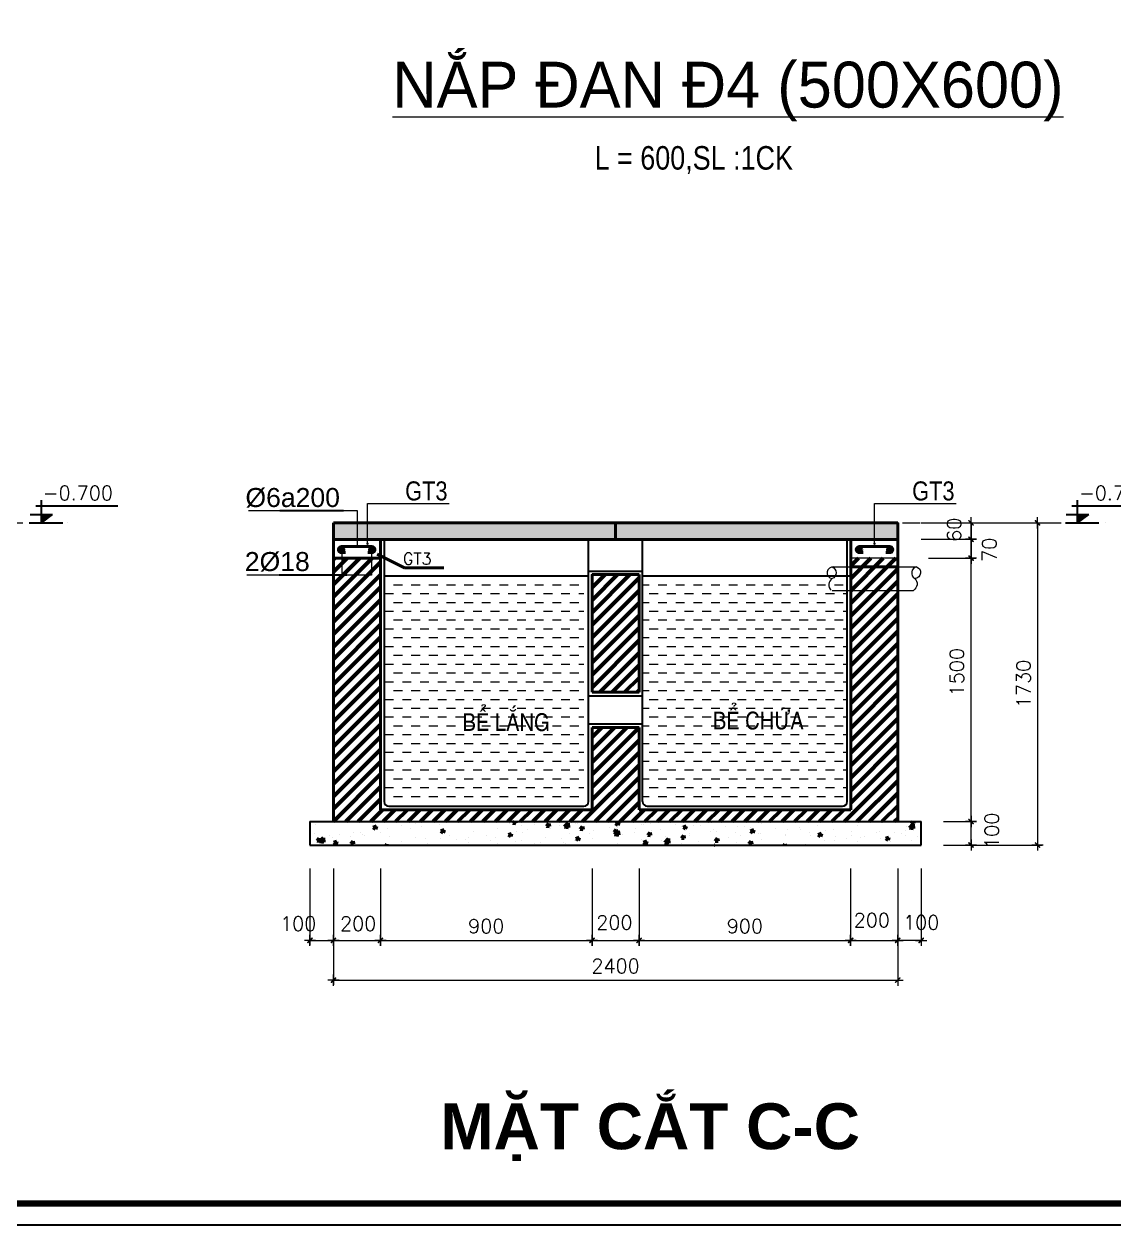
# Model space of a CAD drawing. Header units: millimetres. Extents: x 615730 to 2792744, y 139412 to 597571.
# Drawn here: x 760604 to 769877, y 261087 to 271300 of the extents above; entities that cross this region are included whole.
import ezdxf

# ---------------------------------------------------------------- set-up
doc = ezdxf.new("R2010")
doc.units = ezdxf.units.MM
doc.header["$MEASUREMENT"] = 0
doc.header["$PDMODE"] = 34
doc.linetypes.add('CENTER', pattern=[2, 1.25, -0.25, 0.25, -0.25])
doc.linetypes.add('DASHDOT', pattern=[1, 0.5, -0.25, 0, -0.25])
doc.layers.get('0').update_dxf_attribs({"lineweight": 5})
for name, color, linetype, lineweight in [('B', 4, 'Continuous', 18), ('DIM', 7, 'Continuous', 50), ('HATCH', 42, 'Continuous', 5), ('KT', 148, 'Continuous', 18), ('net dut', 6, 'DASHDOT', 40), ('NETNGOAITUONG', 1, 'Continuous', 40), ('thay', 7, 'Continuous', 15), ('TIM TRUC', 149, 'DASHDOT', 9)]:
    doc.layers.add(name, color=color, linetype=linetype, lineweight=lineweight)
for name, color, linetype in [('GHICHU', 40, 'Continuous'), ('M1', 7, 'Continuous'), ('MB', 7, 'Continuous'), ('NET2', 5, 'Continuous')]:
    doc.layers.add(name, color=color, linetype=linetype)
doc.styles.add('AVO', font='', dxfattribs={"height": 200})
doc.styles.add('DIM', font='txt.shx', dxfattribs={"height": 120})
doc.styles.get("Standard").update_dxf_attribs({"font": ''})
doc.styles.add('trung', font='', dxfattribs={"height": 250})
doc.styles.add('VSIMPLEX', font='romans.shx')
doc.styles.get('AVO').set_extended_font_data('VNI-Helve-Condense')
doc.styles.get('Standard').set_extended_font_data('VNI-Avo')
doc.styles.get('trung').set_extended_font_data('VNI-Helve-Condense')
doc.dimstyles.new('Copy of vu linh50', dxfattribs={"dimscale": 0, "dimtxt": 180, "dimasz": 0.3, "dimexe": 40, "dimexo": 40, "dimgap": 60, "dimtad": 1, "dimdec": 0, "dimlfac": 0.5, "dimtxsty": 'DIM', "dimblk": 'TICK', "dimcen": 250, "dimdle": 40, "dimclrd": 250, "dimclre": 250, "dimclrt": 2, "dimadec": 0, "dimazin": 0, "dimtfac": 1, "dimtdec": 0, "dimtix": 1, "dimtmove": 2, "dimatfit": 3, "dimldrblk": 'DOT', "dimfxl": 1, "dimlwd": -1, "dimlwe": -1, "dimarcsym": 0})
doc.dimstyles.new('vu linh', dxfattribs={"dimscale": 0, "dimtxt": 140, "dimasz": 30, "dimexe": 40, "dimexo": 40, "dimgap": 60, "dimtad": 1, "dimdec": 0, "dimtxsty": 'DIM', "dimblk": 'TICK', "dimcen": 250, "dimdle": 40, "dimclrd": 250, "dimclre": 250, "dimclrt": 2, "dimadec": 0, "dimazin": 0, "dimtfac": 1, "dimtdec": 0, "dimtix": 1, "dimtmove": 2, "dimatfit": 3, "dimldrblk": 'DOT', "dimfxl": 1, "dimlwd": -1, "dimlwe": -1, "dimarcsym": 0})

# ---------------------------------------------------------------- blocks, each defined once
blk = doc.blocks.new('COS-VR')
at = {"color": 2}
for p, q in [((-1, 3), (13.57, 3)), ((0, 0), (0, 4)), ((-2, 1.5), (2, 1.5)), ((0, 0), (2, 1.5))]:
    blk.add_line(p, q, dxfattribs=at)
at = {"color": 1}
blk.add_line((-2.15, 0), (3.8, 0), dxfattribs=at)
at = {"color": 2}
blk.add_solid([(0, 1.5), (0, 0), (2, 1.5)], dxfattribs=at)
at = {"color": 3, "style": 'VSIMPLEX'}
blk.add_attdef('COS-VER', (0.27, 4.05), '', height=2.5, dxfattribs=at)
blk = doc.blocks.new('*X629')
at = {"color": 0}
for p, q in [((53293.2, -70963.1), (53457.8, -70798.5)), ((53293.2, -70910.1), (53404.8, -70798.5)), ((53293.2, -70857), (53351.7, -70798.5)), ((53293.2, -70804), (53298.7, -70798.5)), ((53293.2, -71016.1), (53493.2, -70816.1)), ((55493.2, -70831.4), (55526.1, -70798.5)), ((55493.2, -70884.4), (55579.1, -70798.5)), ((55493.2, -70937.4), (55632.1, -70798.5)), ((55493.2, -70990.5), (55685.2, -70798.5)), ((53293.2, -71069.2), (53493.2, -70869.2)), ((54393.2, -71029.8), (54554.5, -70868.5)), ((54393.2, -70976.8), (54501.5, -70868.5)), ((54393.2, -70923.8), (54448.5, -70868.5)), ((54393.2, -70870.7), (54395.4, -70868.5)), ((54393.2, -71082.8), (54593.2, -70882.8)), ((55493.2, -71043.5), (55693.2, -70843.5)), ((53293.2, -71122.2), (53493.2, -70922.2)), ((55493.2, -71096.5), (55693.2, -70896.5)), ((53293.2, -71175.2), (53493.2, -70975.2)), ((54393.2, -71135.9), (54593.2, -70935.9)), ((55493.2, -71149.6), (55693.2, -70949.6)), ((53293.2, -71228.3), (53493.2, -71028.3)), ((54393.2, -71188.9), (54593.2, -70988.9)), ((55493.2, -71202.6), (55693.2, -71002.6)), ((53293.2, -71281.3), (53493.2, -71081.3)), ((54393.2, -71241.9), (54593.2, -71041.9)), ((55493.2, -71255.6), (55693.2, -71055.6)), ((53293.2, -71334.3), (53493.2, -71134.3)), ((54393.2, -71295), (54593.2, -71095)), ((55493.2, -71308.7), (55693.2, -71108.7)), ((53293.2, -71387.4), (53493.2, -71187.4)), ((54393.2, -71348), (54593.2, -71148)), ((55493.2, -71361.7), (55693.2, -71161.7)), ((53293.2, -71440.4), (53493.2, -71240.4)), ((54425.8, -71368.5), (54593.2, -71201)), ((55493.2, -71414.7), (55693.2, -71214.7)), ((54478.8, -71368.5), (54593.2, -71254.1)), ((55493.2, -71467.8), (55693.2, -71267.8)), ((53293.2, -71493.4), (53493.2, -71293.4)), ((54531.8, -71368.5), (54593.2, -71307.1)), ((55493.2, -71520.8), (55693.2, -71320.8)), ((53293.2, -71546.5), (53493.2, -71346.5)), ((54584.9, -71368.5), (54593.2, -71360.1)), ((55493.2, -71573.8), (55693.2, -71373.8)), ((53293.2, -71599.5), (53493.2, -71399.5)), ((55493.2, -71626.9), (55693.2, -71426.9)), ((53293.2, -71652.5), (53493.2, -71452.5)), ((55493.2, -71679.9), (55693.2, -71479.9)), ((53293.2, -71705.6), (53493.2, -71505.6)), ((54393.2, -71560.1), (54434.9, -71518.5)), ((54393.2, -71613.2), (54487.9, -71518.5)), ((54393.2, -71666.2), (54540.9, -71518.5)), ((54393.2, -71719.2), (54593.2, -71519.2)), ((55493.2, -71732.9), (55693.2, -71532.9)), ((53293.2, -71758.6), (53493.2, -71558.6)), ((54393.2, -71772.3), (54593.2, -71572.3)), ((55493.2, -71786), (55693.2, -71586)), ((53293.2, -71811.6), (53493.2, -71611.6)), ((54393.2, -71825.3), (54593.2, -71625.3)), ((55493.2, -71839), (55693.2, -71639)), ((53293.2, -71864.7), (53493.2, -71664.7)), ((54353, -71918.5), (54593.2, -71678.3)), ((55466.7, -71918.5), (55693.2, -71692)), ((53293.2, -71917.7), (53493.2, -71717.7)), ((54406.1, -71918.5), (54593.2, -71731.4)), ((55519.8, -71918.5), (55693.2, -71745.1)), ((53345.4, -71918.5), (53493.2, -71770.7)), ((54459.1, -71918.5), (54593.2, -71784.4)), ((55572.8, -71918.5), (55693.2, -71798.1)), ((53398.5, -71918.5), (53493.2, -71823.8)), ((54512.1, -71918.5), (54593.2, -71837.4)), ((55625.8, -71918.5), (55693.2, -71851.1)), ((53451.5, -71918.5), (53501.5, -71868.5)), ((53504.5, -71918.5), (53554.5, -71868.5)), ((53557.6, -71918.5), (53607.6, -71868.5)), ((53610.6, -71918.5), (53660.6, -71868.5)), ((53663.6, -71918.5), (53713.6, -71868.5)), ((53716.7, -71918.5), (53766.7, -71868.5)), ((53769.7, -71918.5), (53819.7, -71868.5)), ((53822.7, -71918.5), (53872.7, -71868.5)), ((53875.8, -71918.5), (53925.8, -71868.5)), ((53928.8, -71918.5), (53978.8, -71868.5)), ((53981.8, -71918.5), (54031.8, -71868.5)), ((54034.9, -71918.5), (54084.9, -71868.5)), ((54087.9, -71918.5), (54137.9, -71868.5)), ((54140.9, -71918.5), (54190.9, -71868.5)), ((54193.9, -71918.5), (54243.9, -71868.5)), ((54247, -71918.5), (54297, -71868.5)), ((54300, -71918.5), (54350, -71868.5)), ((54565.2, -71918.5), (54615.2, -71868.5)), ((54618.2, -71918.5), (54668.2, -71868.5)), ((54671.2, -71918.5), (54721.2, -71868.5)), ((54724.3, -71918.5), (54774.3, -71868.5)), ((54777.3, -71918.5), (54827.3, -71868.5)), ((54830.3, -71918.5), (54880.3, -71868.5)), ((54883.4, -71918.5), (54933.4, -71868.5)), ((54936.4, -71918.5), (54986.4, -71868.5)), ((54989.4, -71918.5), (55039.4, -71868.5)), ((55042.5, -71918.5), (55092.5, -71868.5)), ((55095.5, -71918.5), (55145.5, -71868.5)), ((55148.5, -71918.5), (55198.5, -71868.5)), ((55201.6, -71918.5), (55251.6, -71868.5)), ((55254.6, -71918.5), (55304.6, -71868.5)), ((55307.6, -71918.5), (55357.6, -71868.5)), ((55360.7, -71918.5), (55410.7, -71868.5)), ((55413.7, -71918.5), (55463.7, -71868.5)), ((55678.9, -71918.5), (55693.2, -71904.2))]:
    blk.add_line(p, q, dxfattribs=at)
blk = doc.blocks.new('*X628')
at = {"color": 0}
for p, q in [((53217.3, -71929.1), (53217.3, -71929.1)), ((53293, -71919.1), (53293, -71919.1)), ((53462.2, -71943.7), (53476.2, -71938.3)), ((53462.2, -71943.7), (53472.2, -71950.4)), ((53472.1, -71950.4), (53476.2, -71938.3)), ((53480.6, -71951.2), (53480.6, -71951.2)), ((53524.1, -71946.9), (53524.1, -71946.9)), ((53584.5, -71936.2), (53584.5, -71936.2)), ((53618.9, -71948.2), (53618.9, -71948.2)), ((53640.8, -71926.9), (53640.8, -71926.9)), ((53668.9, -71941.6), (53668.9, -71941.6)), ((53687.2, -71922.1), (53687.2, -71922.1)), ((53744.7, -71931.6), (53744.7, -71931.6)), ((53749.6, -71959.7), (53763.6, -71954.3)), ((53759.5, -71966.4), (53763.6, -71954.3)), ((53935.5, -71920.9), (53935.5, -71920.9)), ((53992.3, -71946.8), (53992.3, -71946.8)), ((54042.3, -71925.4), (54042.3, -71925.4)), ((54056.3, -71926.1), (54062.6, -71918.5)), ((54056.3, -71926.1), (54068.2, -71927.2)), ((54068.2, -71927.2), (54066.6, -71918.5)), ((54093.4, -71934), (54093.4, -71934)), ((54120.6, -71954.1), (54120.6, -71954.1)), ((54149, -71929.9), (54149, -71929.9)), ((54196.3, -71944.1), (54196.3, -71944.1)), ((54197.2, -71919), (54197.2, -71919)), ((54199.7, -71938.7), (54209.4, -71927.2)), ((54199.7, -71938.7), (54211.7, -71939.7)), ((54211.6, -71939.8), (54209.3, -71927.2)), ((54215.7, -71946.1), (54215.7, -71946.1)), ((54255.8, -71934.4), (54255.8, -71934.4)), ((54275.7, -71941.1), (54291.2, -71924.9)), ((54275.7, -71941.1), (54293.4, -71943.9)), ((54293.4, -71943.9), (54291.2, -71924.9)), ((54322.6, -71927.5), (54322.6, -71927.5)), ((54332.3, -71926.1), (54332.3, -71926.1)), ((54343.2, -71951.2), (54352.8, -71939.7)), ((54343.2, -71951.2), (54355.1, -71952.3)), ((54355.1, -71952.3), (54352.7, -71939.8)), ((54362.6, -71938.9), (54362.6, -71938.9)), ((54372.7, -71920.9), (54372.7, -71920.9)), ((54469.3, -71943.4), (54469.3, -71943.4)), ((54486.6, -71963.8), (54496.3, -71952.3)), ((54492.5, -71927.2), (54506.5, -71921.8)), ((54492.5, -71927.2), (54502.5, -71933.9)), ((54498.5, -71964.9), (54496.2, -71952.3)), ((54496.9, -71950), (54496.9, -71950)), ((54502.4, -71934), (54506.5, -71921.9)), ((54502.4, -71943.7), (54502.4, -71943.7)), ((54533.9, -71921.1), (54533.9, -71921.1)), ((54576.1, -71947.9), (54576.1, -71947.9)), ((54605.1, -71929.6), (54605.1, -71929.6)), ((54613.5, -71929.9), (54613.5, -71929.9)), ((54640.7, -71925.6), (54640.7, -71925.6)), ((54682.9, -71952.4), (54682.9, -71952.4)), ((54747.4, -71930.1), (54747.4, -71930.1)), ((54774.3, -71940), (54774.3, -71940)), ((54780, -71943.2), (54794, -71937.9)), ((54780, -71943.2), (54789.9, -71949.9)), ((54789.8, -71950), (54793.9, -71937.9)), ((54824.3, -71933.4), (54824.3, -71933.4)), ((54854.2, -71934.6), (54854.2, -71934.6)), ((54900.1, -71923.4), (54900.1, -71923.4)), ((54910.2, -71954.3), (54910.2, -71954.3)), ((54961, -71939.1), (54961, -71939.1)), ((55011.3, -71941.5), (55011.3, -71941.5)), ((55039.8, -71939.9), (55039.8, -71939.9)), ((55067.4, -71959.2), (55081.4, -71953.9)), ((55067.7, -71943.6), (55067.7, -71943.6)), ((55077.3, -71966), (55081.3, -71953.9)), ((55115.1, -71926.5), (55115.1, -71926.5)), ((55156.4, -71919.9), (55156.4, -71919.9)), ((55174.5, -71948.1), (55174.5, -71948.1)), ((55225.9, -71952.5), (55225.9, -71952.5)), ((55276, -71945.9), (55276, -71945.9)), ((55281.3, -71952.6), (55281.3, -71952.6)), ((55351.7, -71935.9), (55351.7, -71935.9)), ((55420.3, -71951.2), (55420.3, -71951.2)), ((55478, -71919.3), (55478, -71919.3)), ((55523, -71937.1), (55523, -71937.1)), ((55624, -71924.3), (55624, -71924.3)), ((55731.4, -71939.1), (55731.4, -71939.1)), ((55743.3, -71944.9), (55758.9, -71928.7)), ((55743.3, -71944.9), (55761.1, -71947.7)), ((55749.9, -71926.3), (55756.4, -71918.5)), ((55749.9, -71926.3), (55761.9, -71927.3)), ((55761, -71947.7), (55758.8, -71928.7)), ((55761.8, -71927.4), (55760.2, -71918.5)), ((53213, -71968.6), (53213, -71968.6)), ((53223.3, -72001.3), (53232.9, -71989.8)), ((53223.3, -72001.3), (53235.3, -72002.3)), ((53235.2, -72002.3), (53232.9, -71989.8)), ((53234.9, -72003.6), (53250.5, -71987.3)), ((53234.9, -72003.6), (53252.7, -72006.3)), ((53240.4, -71998), (53240.4, -71998)), ((53252.7, -72006.3), (53250.4, -71987.3)), ((53276.9, -71978.1), (53276.9, -71978.1)), ((53290.8, -71986.9), (53290.8, -71986.9)), ((53294.2, -72008.2), (53308.2, -72002.8)), ((53304.1, -72014.9), (53308.1, -72002.8)), ((53319.7, -71973.1), (53319.7, -71973.1)), ((53366.7, -71981.4), (53366.7, -71981.4)), ((53366.7, -72013.8), (53376.4, -72002.3)), ((53378.6, -72014.9), (53376.3, -72002.4)), ((53379.6, -71964), (53379.6, -71964)), ((53407.5, -71966.9), (53407.5, -71966.9)), ((53416.8, -71974.8), (53416.8, -71974.8)), ((53426.5, -71977.6), (53426.5, -71977.6)), ((53492.5, -71964.8), (53492.5, -71964.8)), ((53533.2, -71982.1), (53533.2, -71982.1)), ((53582.1, -72002.7), (53582.1, -72002.7)), ((53640, -71986.6), (53640, -71986.6)), ((53684.8, -71988.7), (53684.8, -71988.7)), ((53746.8, -71991.2), (53746.8, -71991.2)), ((53749.6, -71959.7), (53759.6, -71966.4)), ((53785.8, -71975.9), (53785.8, -71975.9)), ((53818.4, -71993.9), (53818.4, -71993.9)), ((53853.5, -71995.7), (53853.5, -71995.7)), ((53865.8, -72006.2), (53865.8, -72006.2)), ((53868.4, -71987.3), (53868.4, -71987.3)), ((53889.7, -71960.9), (53889.7, -71960.9)), ((53944.2, -71977.3), (53944.2, -71977.3)), ((53960.3, -72000.2), (53960.3, -72000.2)), ((53982.4, -71986.1), (53982.4, -71986.1)), ((54037.1, -71975.7), (54051.1, -71970.3)), ((54037.1, -71975.7), (54047, -71982.4)), ((54047, -71982.5), (54051, -71970.4)), ((54067.1, -72004.7), (54067.1, -72004.7)), ((54070.5, -71960.7), (54070.5, -71960.7)), ((54090.9, -72000.6), (54090.9, -72000.6)), ((54099, -71966.1), (54099, -71966.1)), ((54194.8, -71985.6), (54194.8, -71985.6)), ((54263.6, -71990), (54263.6, -71990)), ((54270, -72006.4), (54270, -72006.4)), ((54297.5, -71971.5), (54297.5, -71971.5)), ((54320.1, -71999.8), (54320.1, -71999.8)), ((54324.5, -71991.7), (54338.5, -71986.3)), ((54324.5, -71991.7), (54334.4, -71998.4)), ((54334.4, -71998.5), (54338.4, -71986.4)), ((54380.2, -71970), (54380.2, -71970)), ((54395.8, -71989.8), (54395.8, -71989.8)), ((54398.5, -71958.7), (54398.5, -71958.7)), ((54486.6, -71963.8), (54498.6, -71964.8)), ((54489.1, -71974.3), (54504.7, -71958)), ((54489.1, -71974.3), (54506.9, -71977)), ((54506.8, -71977), (54504.6, -71958)), ((54522.1, -71973.2), (54522.1, -71973.2)), ((54572.2, -71966.6), (54572.2, -71966.6)), ((54602.7, -71996.2), (54602.7, -71996.2)), ((54611.9, -72007.7), (54625.9, -72002.4)), ((54621.8, -72014.5), (54625.9, -72002.4)), ((54630.1, -71976.3), (54639.7, -71964.8)), ((54630.1, -71976.3), (54642, -71977.4)), ((54642, -71977.4), (54639.7, -71964.9)), ((54647.9, -71956.6), (54647.9, -71956.6)), ((54689.9, -71999.9), (54689.9, -71999.9)), ((54702.5, -72007.4), (54718.1, -71991.1)), ((54702.5, -72007.4), (54720.3, -72010.1)), ((54703.7, -71983.4), (54703.7, -71983.4)), ((54720.3, -72010.1), (54718.1, -71991.1)), ((54773.5, -71988.9), (54783.2, -71977.4)), ((54773.5, -71988.9), (54785.5, -71989.9)), ((54785.4, -71990), (54783.1, -71977.4)), ((54789.6, -71957), (54789.6, -71957)), ((54806.5, -71979.9), (54806.5, -71979.9)), ((54807.6, -71968.4), (54807.6, -71968.4)), ((54847.5, -72002.3), (54847.5, -72002.3)), ((54896.4, -71961.5), (54896.4, -71961.5)), ((54917, -72001.4), (54926.6, -71989.9)), ((54917, -72001.4), (54928.9, -72002.5)), ((54923.2, -71959.9), (54923.2, -71959.9)), ((54928.9, -72002.5), (54926.6, -71990)), ((54973.8, -71985.7), (54973.8, -71985.7)), ((55003.1, -71966), (55003.1, -71966)), ((55023.8, -71979.1), (55023.8, -71979.1)), ((55060.4, -72014), (55070.1, -72002.5)), ((55067.4, -71959.2), (55077.3, -71966)), ((55072.3, -72015.1), (55070, -72002.5)), ((55099.6, -71969.1), (55099.6, -71969.1)), ((55109.9, -71970.5), (55109.9, -71970.5)), ((55112.7, -71993.1), (55112.7, -71993.1)), ((55215.4, -71979), (55215.4, -71979)), ((55216.7, -71975), (55216.7, -71975)), ((55316.4, -71966.2), (55316.4, -71966.2)), ((55323.4, -71979.5), (55323.4, -71979.5)), ((55354.8, -71975.3), (55368.8, -71969.9)), ((55354.8, -71975.3), (55364.8, -71982)), ((55364.7, -71982), (55368.8, -71969.9)), ((55381.5, -71999.1), (55381.5, -71999.1)), ((55388, -71957.2), (55388, -71957.2)), ((55425.4, -71998.2), (55425.4, -71998.2)), ((55430.2, -71984), (55430.2, -71984)), ((55475.5, -71991.6), (55475.5, -71991.6)), ((55494.8, -71961.7), (55494.8, -71961.7)), ((55498.1, -71979.1), (55498.1, -71979.1)), ((55520.5, -72003.7), (55520.5, -72003.7)), ((55537, -71988.5), (55537, -71988.5)), ((55551.2, -71981.6), (55551.2, -71981.6)), ((55601.6, -71966.2), (55601.6, -71966.2)), ((55614.7, -71959.1), (55614.7, -71959.1)), ((55621.6, -71990.9), (55621.6, -71990.9)), ((55642.2, -71991.3), (55656.2, -71985.9)), ((55642.2, -71991.3), (55652.2, -71998)), ((55643.7, -71993), (55643.7, -71993)), ((55652.1, -71998), (55656.2, -71985.9)), ((55662.7, -72003), (55662.7, -72003)), ((55677.5, -71965), (55677.5, -71965)), ((55708.3, -71970.7), (55708.3, -71970.7)), ((55725.4, -71975.9), (55725.4, -71975.9)), ((55727.6, -71958.4), (55727.6, -71958.4)), ((55750.5, -71997.6), (55750.5, -71997.6)), ((55779.3, -71983), (55779.3, -71983)), ((53294.2, -72008.2), (53304.1, -72014.9)), ((53366.7, -72013.8), (53378.7, -72014.9)), ((53478.2, -72017.7), (53478.2, -72017.7)), ((53516.8, -72018.5), (53519.8, -72014.9)), ((53520.5, -72018.5), (53519.8, -72014.9)), ((53692.1, -72010.5), (53692.1, -72010.5)), ((53989.9, -72013.4), (53989.9, -72013.4)), ((54147, -72010), (54147, -72010)), ((54173.8, -72009.2), (54173.8, -72009.2)), ((54280.6, -72013.7), (54280.6, -72013.7)), ((54387.4, -72018.2), (54387.4, -72018.2)), ((54500, -72010.3), (54500, -72010.3)), ((54611.9, -72007.7), (54621.9, -72014.4)), ((54771.7, -72012.3), (54771.7, -72012.3)), ((54912.9, -72018.5), (54913.3, -72018.4)), ((54913.2, -72018.5), (54913.3, -72018.4)), ((55008.8, -72008.1), (55008.8, -72008.1)), ((55060.4, -72014), (55072.4, -72015)), ((55210.6, -72018.5), (55213.5, -72015)), ((55214.1, -72018.5), (55213.5, -72015.1)), ((55299.1, -72014.8), (55299.1, -72014.8)), ((55417.9, -72017.8), (55417.9, -72017.8))]:
    blk.add_line(p, q, dxfattribs=at)
blk = doc.blocks.new('TICK')
at = {"layer": 'B', "ltscale": 3000}
h = blk.add_hatch(color=256, dxfattribs=at)
edge = h.paths.add_edge_path()
edge.add_line((-68.75, -79.36), (-79.36, -68.75))
edge.add_arc((-68.75, -58.15), 15, 135, 225, ccw=False)
edge.add_line((-79.36, -47.54), (47.54, 79.36))
edge.add_arc((58.15, 68.75), 15, 45, 135, ccw=False)
edge.add_line((68.75, 79.36), (79.36, 68.75))
edge.add_arc((68.75, 58.15), 15, -45, 45, ccw=False)
edge.add_line((79.36, 47.54), (-47.54, -79.36))
edge.add_arc((-58.15, -68.75), 15, 225, 315, ccw=False)
for p, q in [((0, 158.16), (0, -158.16)), ((-158.16, 0), (158.16, 0))]:
    blk.add_line(p, q, dxfattribs=at)
blk = doc.blocks.new('*D698')
at = {"layer": 'DEFPOINTS', "color": 0, "ltscale": 10, "transparency": 16777216}
for p in [(767637, 264157), (768037, 264157), (768037, 263507)]:
    blk.add_point(p, dxfattribs=at)
at = {"layer": 'KT', "color": 250, "ltscale": 10, "transparency": 16777216}
for p, q in [((767637, 264117), (767637, 263467)), ((768037, 264117), (768037, 263467)), ((767637, 263507), (768037, 263507))]:
    blk.add_line(p, q, dxfattribs=at)
at = {"layer": 'KT', "color": 250, "ltscale": 10, "transparency": 16777216, "xscale": 0.3, "yscale": 0.3, "zscale": 0.3, "rotation": 180}
blk.add_blockref('TICK', (767637, 263507), dxfattribs=at)
at = {"layer": 'KT', "color": 250, "ltscale": 10, "transparency": 16777216, "xscale": 0.3, "yscale": 0.3, "zscale": 0.3}
blk.add_blockref('TICK', (768037, 263507), dxfattribs=at)
at = {"layer": 'KT', "color": 2, "ltscale": 10, "transparency": 16777216, "insert": (767817, 263679), "char_height": 120, "attachment_point": 5, "style": 'DIM'}
blk.add_mtext('200', dxfattribs=at)
blk = doc.blocks.new('_DOT')
at = {"color": 0, "linetype": 'ByBlock'}
blk.add_line((-0.5, 0), (-1, 0), dxfattribs=at)
at = {"color": 0, "linetype": 'ByBlock', "const_width": 0.5}
blk.add_lwpolyline([(-0.25, 0, 1), (0.25, 0, 1)], format="xyb", close=True, dxfattribs=at)
blk = doc.blocks.new('*D699')
at = {"layer": 'DEFPOINTS', "color": 0, "ltscale": 10, "transparency": 16777216}
for p in [(765837, 264157), (767637, 264157), (767637, 263507)]:
    blk.add_point(p, dxfattribs=at)
at = {"layer": 'KT', "color": 250, "ltscale": 10, "transparency": 16777216}
for p, q in [((765837, 264117), (765837, 263467)), ((767637, 264117), (767637, 263467)), ((765837, 263507), (767637, 263507))]:
    blk.add_line(p, q, dxfattribs=at)
at = {"layer": 'KT', "color": 250, "ltscale": 10, "transparency": 16777216, "xscale": 0.3, "yscale": 0.3, "zscale": 0.3, "rotation": 180}
blk.add_blockref('TICK', (765837, 263507), dxfattribs=at)
at = {"layer": 'KT', "color": 250, "ltscale": 10, "transparency": 16777216, "xscale": 0.3, "yscale": 0.3, "zscale": 0.3}
blk.add_blockref('TICK', (767637, 263507), dxfattribs=at)
at = {"layer": 'KT', "color": 2, "ltscale": 10, "transparency": 16777216, "insert": (766737, 263627), "char_height": 120, "attachment_point": 5, "style": 'DIM'}
blk.add_mtext('900', dxfattribs=at)
blk = doc.blocks.new('*D700')
at = {"layer": 'DEFPOINTS', "color": 0, "ltscale": 10, "transparency": 16777216}
for p in [(763237, 264006), (768037, 264006), (768037, 263169)]:
    blk.add_point(p, dxfattribs=at)
at = {"layer": 'KT', "color": 250, "ltscale": 10, "transparency": 16777216}
for p, q in [((763237, 263966), (763237, 263129)), ((768037, 263966), (768037, 263129)), ((763237, 263169), (768037, 263169))]:
    blk.add_line(p, q, dxfattribs=at)
at = {"layer": 'KT', "color": 250, "ltscale": 10, "transparency": 16777216, "xscale": 0.3, "yscale": 0.3, "zscale": 0.3, "rotation": 180}
blk.add_blockref('TICK', (763237, 263169), dxfattribs=at)
at = {"layer": 'KT', "color": 250, "ltscale": 10, "transparency": 16777216, "xscale": 0.3, "yscale": 0.3, "zscale": 0.3}
blk.add_blockref('TICK', (768037, 263169), dxfattribs=at)
at = {"layer": 'KT', "color": 2, "ltscale": 10, "transparency": 16777216, "insert": (765637, 263289), "char_height": 120, "attachment_point": 5, "style": 'DIM'}
blk.add_mtext('2400', dxfattribs=at)
blk = doc.blocks.new('*D701')
at = {"layer": 'DEFPOINTS', "color": 0, "ltscale": 10, "transparency": 16777216}
for p in [(763637, 264157), (765437, 264157), (765437, 263507)]:
    blk.add_point(p, dxfattribs=at)
at = {"layer": 'KT', "color": 250, "ltscale": 10, "transparency": 16777216}
for p, q in [((763637, 264117), (763637, 263467)), ((765437, 264117), (765437, 263467)), ((763637, 263507), (765437, 263507))]:
    blk.add_line(p, q, dxfattribs=at)
at = {"layer": 'KT', "color": 250, "ltscale": 10, "transparency": 16777216, "xscale": 0.3, "yscale": 0.3, "zscale": 0.3, "rotation": 180}
blk.add_blockref('TICK', (763637, 263507), dxfattribs=at)
at = {"layer": 'KT', "color": 250, "ltscale": 10, "transparency": 16777216, "xscale": 0.3, "yscale": 0.3, "zscale": 0.3}
blk.add_blockref('TICK', (765437, 263507), dxfattribs=at)
at = {"layer": 'KT', "color": 2, "ltscale": 10, "transparency": 16777216, "insert": (764537, 263627), "char_height": 120, "attachment_point": 5, "style": 'DIM'}
blk.add_mtext('900', dxfattribs=at)
blk = doc.blocks.new('*D702')
at = {"layer": 'DEFPOINTS', "color": 0, "ltscale": 10, "transparency": 16777216}
for p in [(763037, 264157), (763237, 264157), (763237, 263507)]:
    blk.add_point(p, dxfattribs=at)
at = {"layer": 'KT', "color": 250, "ltscale": 10, "transparency": 16777216}
for p, q in [((763037, 264117), (763037, 263467)), ((763237, 264117), (763237, 263467)), ((763037, 263507), (763237, 263507))]:
    blk.add_line(p, q, dxfattribs=at)
at = {"layer": 'KT', "color": 250, "ltscale": 10, "transparency": 16777216, "xscale": 0.3, "yscale": 0.3, "zscale": 0.3, "rotation": 180}
blk.add_blockref('TICK', (763037, 263507), dxfattribs=at)
at = {"layer": 'KT', "color": 250, "ltscale": 10, "transparency": 16777216, "xscale": 0.3, "yscale": 0.3, "zscale": 0.3}
blk.add_blockref('TICK', (763237, 263507), dxfattribs=at)
at = {"layer": 'KT', "color": 2, "ltscale": 10, "transparency": 16777216, "insert": (762937, 263649), "char_height": 120, "attachment_point": 5, "style": 'DIM'}
blk.add_mtext('100', dxfattribs=at)
blk = doc.blocks.new('*D703')
at = {"layer": 'DEFPOINTS', "color": 0, "ltscale": 10, "transparency": 16777216}
for p in [(763237, 264157), (763637, 264157), (763637, 263507)]:
    blk.add_point(p, dxfattribs=at)
at = {"layer": 'KT', "color": 250, "ltscale": 10, "transparency": 16777216}
for p, q in [((763237, 264117), (763237, 263467)), ((763637, 264117), (763637, 263467)), ((763237, 263507), (763637, 263507))]:
    blk.add_line(p, q, dxfattribs=at)
at = {"layer": 'KT', "color": 250, "ltscale": 10, "transparency": 16777216, "xscale": 0.3, "yscale": 0.3, "zscale": 0.3, "rotation": 180}
blk.add_blockref('TICK', (763237, 263507), dxfattribs=at)
at = {"layer": 'KT', "color": 250, "ltscale": 10, "transparency": 16777216, "xscale": 0.3, "yscale": 0.3, "zscale": 0.3}
blk.add_blockref('TICK', (763637, 263507), dxfattribs=at)
at = {"layer": 'KT', "color": 2, "ltscale": 10, "transparency": 16777216, "insert": (763447, 263649), "char_height": 120, "attachment_point": 5, "style": 'DIM'}
blk.add_mtext('200', dxfattribs=at)
blk = doc.blocks.new('*D704')
at = {"layer": 'DEFPOINTS', "color": 0, "ltscale": 10, "transparency": 16777216}
for p in [(765437, 264157), (765837, 264157), (765837, 263507)]:
    blk.add_point(p, dxfattribs=at)
at = {"layer": 'KT', "color": 250, "ltscale": 10, "transparency": 16777216}
for p, q in [((765437, 264117), (765437, 263467)), ((765837, 264117), (765837, 263467)), ((765437, 263507), (765837, 263507))]:
    blk.add_line(p, q, dxfattribs=at)
at = {"layer": 'KT', "color": 250, "ltscale": 10, "transparency": 16777216, "xscale": 0.3, "yscale": 0.3, "zscale": 0.3, "rotation": 180}
blk.add_blockref('TICK', (765437, 263507), dxfattribs=at)
at = {"layer": 'KT', "color": 250, "ltscale": 10, "transparency": 16777216, "xscale": 0.3, "yscale": 0.3, "zscale": 0.3}
blk.add_blockref('TICK', (765837, 263507), dxfattribs=at)
at = {"layer": 'KT', "color": 2, "ltscale": 10, "transparency": 16777216, "insert": (765627, 263659), "char_height": 120, "attachment_point": 5, "style": 'DIM'}
blk.add_mtext('200', dxfattribs=at)
blk = doc.blocks.new('*D705')
at = {"layer": 'DEFPOINTS', "color": 0, "ltscale": 10, "transparency": 16777216}
for p in [(768197, 267058), (768197, 266918), (768661, 266918)]:
    blk.add_point(p, dxfattribs=at)
at = {"layer": 'KT', "color": 250, "ltscale": 10, "transparency": 16777216}
for p, q in [((768237, 267058), (768701, 267058)), ((768661, 267057), (768661, 266918)), ((768237, 266918), (768701, 266918))]:
    blk.add_line(p, q, dxfattribs=at)
at = {"layer": 'KT', "color": 250, "ltscale": 10, "transparency": 16777216, "xscale": 0.3, "yscale": 0.3, "zscale": 0.3}
for p, rotation in [((768661, 267058), 90), ((768661, 266918), 270)]:
    blk.add_blockref('TICK', p, dxfattribs=dict(at, rotation=rotation))
at = {"layer": 'KT', "color": 2, "ltscale": 10, "transparency": 16777216, "insert": (768517, 266999), "char_height": 120, "attachment_point": 5, "rotation": 90, "style": 'DIM'}
blk.add_mtext('60', dxfattribs=at)
blk = doc.blocks.new('*D706')
at = {"layer": 'DEFPOINTS', "color": 0, "ltscale": 10, "transparency": 16777216}
for p in [(768259, 266918), (768259, 266758), (768661, 266758)]:
    blk.add_point(p, dxfattribs=at)
at = {"layer": 'KT', "color": 250, "ltscale": 10, "transparency": 16777216}
for p, q in [((768299, 266918), (768701, 266918)), ((768661, 266917), (768661, 266758)), ((768299, 266758), (768701, 266758))]:
    blk.add_line(p, q, dxfattribs=at)
at = {"layer": 'KT', "color": 250, "ltscale": 10, "transparency": 16777216, "xscale": 0.3, "yscale": 0.3, "zscale": 0.3}
for p, rotation in [((768661, 266918), 90), ((768661, 266758), 270)]:
    blk.add_blockref('TICK', p, dxfattribs=dict(at, rotation=rotation))
at = {"layer": 'KT', "color": 2, "ltscale": 10, "transparency": 16777216, "insert": (768817, 266829), "char_height": 120, "attachment_point": 5, "rotation": 90, "style": 'DIM'}
blk.add_mtext('70', dxfattribs=at)
blk = doc.blocks.new('*D707')
at = {"layer": 'DEFPOINTS', "color": 0, "ltscale": 10, "transparency": 16777216}
for p in [(768386, 264518), (768661, 264518), (768386, 264318)]:
    blk.add_point(p, dxfattribs=at)
at = {"layer": 'KT', "color": 250, "ltscale": 10, "transparency": 16777216}
for p, q in [((768426, 264518), (768701, 264518)), ((768661, 264318), (768661, 264517)), ((768426, 264318), (768701, 264318))]:
    blk.add_line(p, q, dxfattribs=at)
at = {"layer": 'KT', "color": 250, "ltscale": 10, "transparency": 16777216, "xscale": 0.3, "yscale": 0.3, "zscale": 0.3}
for p, rotation in [((768661, 264518), 90), ((768661, 264318), 270)]:
    blk.add_blockref('TICK', p, dxfattribs=dict(at, rotation=rotation))
at = {"layer": 'KT', "color": 2, "ltscale": 10, "transparency": 16777216, "insert": (768837, 264439), "char_height": 120, "attachment_point": 5, "rotation": 90, "style": 'DIM'}
blk.add_mtext('100', dxfattribs=at)
blk = doc.blocks.new('*D708')
at = {"layer": 'DEFPOINTS', "color": 0, "ltscale": 10, "transparency": 16777216}
for p in [(768037, 264157), (768237, 264157), (768037, 263507)]:
    blk.add_point(p, dxfattribs=at)
at = {"layer": 'KT', "color": 250, "ltscale": 10, "transparency": 16777216}
for p, q in [((768037, 264117), (768037, 263467)), ((768237, 264117), (768237, 263467)), ((768237, 263507), (768037, 263507))]:
    blk.add_line(p, q, dxfattribs=at)
at = {"layer": 'KT', "color": 250, "ltscale": 10, "transparency": 16777216, "xscale": 0.3, "yscale": 0.3, "zscale": 0.3, "rotation": 180}
blk.add_blockref('TICK', (768037, 263507), dxfattribs=at)
at = {"layer": 'KT', "color": 250, "ltscale": 10, "transparency": 16777216, "xscale": 0.3, "yscale": 0.3, "zscale": 0.3}
blk.add_blockref('TICK', (768237, 263507), dxfattribs=at)
at = {"layer": 'KT', "color": 2, "ltscale": 10, "transparency": 16777216, "insert": (768237, 263660), "char_height": 120, "attachment_point": 5, "style": 'DIM'}
blk.add_mtext('100', dxfattribs=at)
blk = doc.blocks.new('*D709')
at = {"layer": 'DEFPOINTS', "color": 0, "ltscale": 10, "transparency": 16777216}
for p in [(768661, 267058), (768661, 267058), (768386, 264518)]:
    blk.add_point(p, dxfattribs=at)
at = {"layer": 'KT', "color": 250, "ltscale": 10, "transparency": 16777216}
for p, q in [((768661, 264518), (768661, 267057)), ((768426, 264518), (768701, 264518))]:
    blk.add_line(p, q, dxfattribs=at)
at = {"layer": 'KT', "color": 250, "ltscale": 10, "transparency": 16777216, "xscale": 0.3, "yscale": 0.3, "zscale": 0.3}
for p, rotation in [((768661, 267058), 90), ((768661, 264518), 270)]:
    blk.add_blockref('TICK', p, dxfattribs=dict(at, rotation=rotation))
at = {"layer": 'KT', "color": 2, "ltscale": 10, "transparency": 16777216, "insert": (768541, 265788), "char_height": 120, "attachment_point": 5, "rotation": 90, "style": 'DIM'}
blk.add_mtext('1500', dxfattribs=at)
blk = doc.blocks.new('*D710')
at = {"layer": 'DEFPOINTS', "color": 0, "ltscale": 10, "transparency": 16777216}
for p in [(768237, 267058), (768386, 264318), (769227, 264318)]:
    blk.add_point(p, dxfattribs=at)
at = {"layer": 'KT', "color": 250, "ltscale": 10, "transparency": 16777216}
for p, q in [((768277, 267058), (769267, 267058)), ((769227, 267057), (769227, 264318)), ((768426, 264318), (769267, 264318))]:
    blk.add_line(p, q, dxfattribs=at)
at = {"layer": 'KT', "color": 250, "ltscale": 10, "transparency": 16777216, "xscale": 0.3, "yscale": 0.3, "zscale": 0.3}
for p, rotation in [((769227, 267058), 90), ((769227, 264318), 270)]:
    blk.add_blockref('TICK', p, dxfattribs=dict(at, rotation=rotation))
at = {"layer": 'KT', "color": 2, "ltscale": 10, "transparency": 16777216, "insert": (769107, 265688), "char_height": 120, "attachment_point": 5, "rotation": 90, "style": 'DIM'}
blk.add_mtext('1730', dxfattribs=at)

msp = doc.modelspace()

# ---------------------------------------------------------------- hatches: boundary and pattern name
at = {"layer": 'HATCH', "ltscale": 10}
h = msp.add_hatch(dxfattribs=at)
h.set_pattern_fill('BT-01', color=256, scale=10, style=0, pattern_type=2)
h.set_pattern_definition([(50, (702099.09, 242381.81), (71.72602, -6.275213), [7.5, -82.5]), (355, (702099.09, 242381.81), (-13.87513, 75.21921), [6, -66]), (100.4514, (702105.07, 242381.286), (57.85094, 68.943954), [6.37402, -70.11421]), (46.1842, (702099.09, 242401.81), (106.7241, -16.5519), [11.25, -123.75]), (96.6356, (702107.99, 242400.43), (93.46627, 97.41179), [9.56103, -105.1713]), (351.1842, (702099.09, 242401.81), (93.4662, 97.41186), [9, -99]), (21, (702109.09, 242396.81), (59.690705, -40.26189), [7.5, -82.5]), (326, (702109.09, 242396.81), (24.33153, 72.515005), [6, -66]), (71.4514, (702114.066, 242393.45), (84.02226, 32.25305), [6.37402, -70.11421]), (37.5, (702099.092, 242381.809), (1.2159855, 33.289385), [0, -65.2, 0, -67, 0, -66.25]), (7.5, (702099.092, 242381.81), (26.306954, 39.441171), [0, -38.2, 0, -63.7, 0, -25.25]), (327.5, (702076.792, 242381.809), (53.382244, -2.255487), [0, -25, 0, -78, 0, -103.5]), (317.5, (702066.79, 242381.81), (58.318617, 10.010498), [0, -32.5, 0, -51.8, 0, -73.5]), (45, (702099.092, 242381.81), (-30.052038, 30.052038), []), (45, (702099.092, 242394.06), (-30.052038, 30.052038), [])])
h.paths.add_polyline_path([(763237.2, 267057.7), (768037.2, 267057.7), (768037.2, 266917.7), (763237.2, 266917.7)])
at = {"layer": 'KT', "ltscale": 10}
h = msp.add_hatch(dxfattribs=at)
h.set_pattern_fill('DASH', color=256, scale=600, style=0)
h.set_pattern_definition([(3e-15, (702099.09, 242381.81), (75, 75), [75, -75])])
h.paths.add_polyline_path([(763667.2, 266606.9), (765367.2, 266606.9), (765367.2, 264687.7), (763667.2, 264687.7)])
h.paths.add_polyline_path([(765867.2, 266606.9), (767595.5, 266606.9), (767595.5, 264659.4), (765867.2, 264659.4)])

# ---------------------------------------------------------------- linework, layer by layer
for p, q in [((767478.3, 266683.8), (768196, 266683.8)), ((767478.3, 266483.8), (768171.8, 266483.8))]:
    msp.add_line(p, q, dxfattribs=at)
at = {"layer": 'KT', "color": 4, "ltscale": 10}
for points in [[(763237.2, 266917.7), (763637.2, 266917.7), (763637.2, 266757.7), (763237.2, 266757.7)], [(767637.2, 266917.7), (768037.2, 266917.7), (768037.2, 266757.7), (767637.2, 266757.7)]]:
    msp.add_lwpolyline(points, close=True, dxfattribs=at)
at = {"layer": 'KT', "ltscale": 10}
for points in [[(763309, 266829.7), (763309, 266614.1), (762499, 266614.1)], [(763559.5, 266829.7), (763559.5, 266614.1), (763309, 266614.1)]]:
    msp.add_lwpolyline(points, dxfattribs=at)
at = {"layer": 'KT', "ltscale": 10, "const_width": 15}
for points in [[(763301.5, 266829.7, 1), (763316.5, 266829.7, 1)], [(763552, 266829.7, 1), (763567, 266829.7, 1)], [(767707.4, 266829.7, 1), (767722.4, 266829.7, 1)], [(767957.9, 266829.7, 1), (767972.9, 266829.7, 1)]]:
    msp.add_lwpolyline(points, format="xyb", close=True, dxfattribs=at)
at = {"layer": 'KT', "ltscale": 10}
for points in [[(767494.1, 266682.5, 0.9999995), (767478.3, 266583.8, -0.9240388)], [(767478.3, 266683.8, -0.6984101), (767478.3, 266583.8, 0.4603826), (767470.5, 266484.1, -0.1660375)], [(768198.5, 266684.3, 0.6984101), (768182.8, 266585.5, -0.4775948), (768171.8, 266483.8, 0.1660375)], [(768196, 266683.8, -0.8741358), (768182.8, 266585.5, 0.9240388)]]:
    msp.add_lwpolyline(points, format="xyb", dxfattribs=at)
at = {"layer": 'M1', "ltscale": 10}
msp.add_lwpolyline([(763237.2, 267057.7), (768037.2, 267057.7), (768037.2, 266917.7), (763237.2, 266917.7)], close=True, dxfattribs=at)
at = {"layer": 'MB', "color": 1}
for p, q in [((763323.3, 267158.8), (762781.5, 267158.8)), ((763667.2, 266917.7), (763667.2, 264687.7)), ((765407.2, 264687.7), (765407.2, 266917.7)), ((765867.2, 264687.7), (765867.2, 266917.7)), ((767607.2, 264687.7), (767607.2, 266917.7)), ((763350.3, 266614.1), (762776.2, 266614.1)), ((763667.2, 266606.9), (765407.2, 266606.9)), ((765407.2, 266647.7), (765867.2, 266647.7)), ((765867.2, 266606.9), (767637.2, 266606.9)), ((765407.2, 265587.7), (765867.2, 265587.7)), ((765407.2, 265347.7), (765867.2, 265347.7)), ((763707.2, 264647.7), (765367.2, 264647.7)), ((765907.2, 264647.7), (767567.2, 264647.7))]:
    msp.add_line(p, q, dxfattribs=at)
at = {"layer": 'MB', "color": 2}
for p, q in [((763037.2, 264517.7), (763037.2, 264317.7)), ((763037.2, 264517.7), (765537.2, 264517.7)), ((765537.2, 264517.7), (768237.2, 264517.7)), ((768237.2, 264317.7), (768237.2, 264517.7)), ((763037.2, 264317.7), (768237.2, 264317.7))]:
    msp.add_line(p, q, dxfattribs=at)
at = {"layer": 'MB', "color": 1}
for centre, start, end in [((763707.2, 264687.7), 180, 270), ((765367.2, 264687.7), 270, 0), ((765907.2, 264687.7), 180, 270), ((767567.2, 264687.7), 270, 0)]:
    msp.add_arc(centre, 40, start, end, dxfattribs=at)
at = {"layer": 'net dut', "color": 1, "linetype": 'Continuous'}
for p, q in [((763609.9, 266791.9), (763841.2, 266676.3)), ((763841.2, 266676.3), (764177, 266676.3))]:
    msp.add_line(p, q, dxfattribs=at)
at = {"layer": 'NET2', "ltscale": 10}
msp.add_lwpolyline([(742474.9, 281350.5), (742474.9, 261086.5), (771134, 261086.5), (771134, 281350.5)], close=True, dxfattribs=at)
at = {"layer": 'NETNGOAITUONG'}
for p, q in [((763237.2, 267057.7), (763237.2, 264517.7)), ((763237.2, 267057.7), (768037.2, 267057.7)), ((765637.2, 267057.7), (765637.2, 266917.7)), ((765637.2, 267057.7), (765637.2, 266917.7)), ((768037.2, 264517.7), (768037.2, 267057.7)), ((763237.2, 266917.7), (768037.2, 266917.7)), ((763637.2, 266917.7), (763637.2, 264617.7)), ((767637.2, 264617.7), (767637.2, 266917.7)), ((763237.2, 266757.7), (763637.2, 266757.7)), ((768037.2, 266683.8), (767637.2, 266683.8)), ((765437.2, 266617.7), (765837.2, 266617.7)), ((765437.2, 265617.7), (765437.2, 266617.7)), ((765837.2, 265617.7), (765837.2, 266617.7)), ((765437.2, 265617.7), (765837.2, 265617.7)), ((765437.2, 264617.7), (765437.2, 265317.7)), ((765437.2, 265317.7), (765837.2, 265317.7)), ((765837.2, 264617.7), (765837.2, 265317.7)), ((763637.2, 264617.7), (765437.2, 264617.7)), ((765837.2, 264617.7), (767637.2, 264617.7))]:
    msp.add_line(p, q, dxfattribs=at)
at = {"layer": 'NETNGOAITUONG', "color": 6}
for points in [[(763338.8, 266804.9), (763304.1, 266804.9, -1), (763304.1, 266855.8), (763434.3, 266855.8)], [(763529.7, 266804.9), (763564.5, 266804.9, 1), (763564.5, 266855.8), (763434.3, 266855.8)], [(767744.6, 266804.9), (767709.9, 266804.9, -1), (767709.9, 266855.8), (767840.1, 266855.8)], [(767935.6, 266804.9), (767970.3, 266804.9, 1), (767970.3, 266855.8), (767840.1, 266855.8)]]:
    msp.add_lwpolyline(points, format="xyb", dxfattribs=at)
at = {"layer": 'NETNGOAITUONG'}
for centre in [(763309, 266829.7), (763559.5, 266829.7), (767714.9, 266829.7), (767965.4, 266829.7)]:
    msp.add_circle(centre, 16.1, dxfattribs=at)
at = {"layer": 'thay', "lineweight": -2, "ltscale": 10, "const_width": 54.6}
msp.add_lwpolyline([(770911.9, 281168.4), (743176.2, 281168.4), (743176.2, 261268.7), (770911.9, 261268.7)], close=True, dxfattribs=at)
at = {"layer": 'TIM TRUC', "ltscale": 300}
for points in [[(753543.2, 267057.7), (761027.8, 267057.7)], [(764476.9, 267057.7), (769866.9, 267057.7)]]:
    msp.add_lwpolyline(points, dxfattribs=at)

# ---------------------------------------------------------------- block references
at = {"layer": 'DIM', "ltscale": 2, "xscale": 2, "yscale": 2, "zscale": 2}
for name in ['*X629', '*X628']:
    msp.add_blockref(name, (656650.7, 408354.8), dxfattribs=at)
at = {"layer": 'MB', "color": 1, "xscale": 48, "yscale": 48, "zscale": 48}
for p in [(760751.8, 267057.7), (769566.9, 267057.7)]:
    msp.add_blockref('COS-VR', p, dxfattribs=at).add_auto_attribs({'COS-VER': '-0.700'})

# ---------------------------------------------------------------- texts
at = {"char_height": 390, "width": 26392.6, "attachment_point": 9}
for s, insert in [('{\\LNAÉP ÑAN Ñ4 (500X600)}', (769448.1, 270472.4)), ('{\\fArial|b1|i0|c0|p34;MẶT CẮT C-C}', (767716, 261629.8))]:
    msp.add_mtext(s, dxfattribs=dict(at, insert=insert))
at = {"color": 1, "linetype": 'CENTER', "char_height": 150, "width": 6180, "attachment_point": 1, "style": 'trung'}
for s, insert in [('{\\H1.333x;\\C3;L = 600,SL :1CK}', (765458.8, 270262)), ('{\\C3;BEÅ LAÉNG}', (764334.3, 265438.1)), ('{\\C3;BEÅ CHÖÙA}', (766464, 265451.7))]:
    msp.add_mtext(s, dxfattribs=dict(at, insert=insert))
at = {"layer": 'GHICHU', "style": 'AVO'}
for p in [(763847, 267248.7), (768160.3, 267248.7)]:
    msp.add_text('GT3', height=161.7, dxfattribs=at).set_placement(p)
at = {"layer": 'GHICHU', "char_height": 161.7, "width": 4320.085, "attachment_point": 7, "style": 'AVO'}
for s, insert in [('{\\fArial|b0|i0|c0|p34;\\C4;%%C6a200}', (762488.3, 267186.5)), ('{\\fArial|b0|i0|c0|p34;\\C4;2%%C18}', (762482.9, 266641.8))]:
    msp.add_mtext(s, dxfattribs=dict(at, insert=insert))
at = {"layer": 'MB', "color": 3, "style": 'VSIMPLEX'}
msp.add_text('GT3', height=100, dxfattribs=at).set_placement((763827.5, 266703.2))

# ---------------------------------------------------------------- dimensions: what is measured, and where the dimension line sits
at = {"layer": 'KT', "ltscale": 10}
for base, p1, p2, text, picture, middle in [((768661.4, 266917.7), (768196.8, 267057.7), (768196.8, 266917.7), '60', '*D705', (768516.9, 266999.3)), ((768661.4, 266757.7), (768259.1, 266917.7), (768259.1, 266757.7), '70', '*D706', (768816.9, 266829.3)), ((768661.4, 264517.7), (768386, 264317.7), (768386, 264517.7), '100', '*D707', (768836.9, 264439.3))]:
    dim = msp.add_linear_dim(base=base, p1=p1, p2=p2, angle=90, text=text, dimstyle='Copy of vu linh50', override={"dimscale": 1}, dxfattribs=at)
    dim.commit()
    dim.dimension.update_dxf_attribs({"geometry": picture, "text_midpoint": middle, "dimtype": 160})
for base, p1, p2, text, picture, middle in [((769226.9, 264317.7), (768236.8, 267057.7), (768386, 264317.7), '1730', '*D710', (769106.9, 265687.7)), ((768661.4, 267057.7), (768386, 264517.7), (768661.4, 267057.7), '1500', '*D709', (768541.4, 265787.7))]:
    dim = msp.add_linear_dim(base=base, p1=p1, p2=p2, angle=90, text=text, dimstyle='Copy of vu linh50', override={"dimscale": 1}, dxfattribs=at)
    dim.commit()
    dim.dimension.update_dxf_attribs({"geometry": picture, "text_midpoint": middle})
for base, p1, p2, text, picture, middle in [((763237.2, 263507.1), (763037.2, 264156.5), (763237.2, 264156.5), '100', '*D702', (762936.9, 263649.3)), ((763637.2, 263507.1), (763237.2, 264156.5), (763637.2, 264156.5), '200', '*D703', (763446.9, 263649.3)), ((765837.2, 263507.1), (765437.2, 264156.5), (765837.2, 264156.5), '200', '*D704', (765626.9, 263659.3)), ((768037.2, 263507.1), (767637.2, 264156.5), (768037.2, 264156.5), '200', '*D698', (767816.9, 263679.3)), ((768037.2, 263507.1), (768237.2, 264156.5), (768037.2, 264156.5), '100', '*D708', (768237.2, 263659.9))]:
    dim = msp.add_linear_dim(base=base, p1=p1, p2=p2, text=text, dimstyle='Copy of vu linh50', override={"dimscale": 1}, dxfattribs=at)
    dim.commit()
    dim.dimension.update_dxf_attribs({"geometry": picture, "text_midpoint": middle, "dimtype": 160})
for base, p1, p2, text, picture, middle in [((765437.2, 263507.1), (763637.2, 264156.5), (765437.2, 264156.5), '900', '*D701', (764537.2, 263627.1)), ((767637.2, 263507.1), (765837.2, 264156.5), (767637.2, 264156.5), '900', '*D699', (766737.2, 263627.1)), ((768037.2, 263169.3), (763237.2, 264005.8), (768037.2, 264005.8), '2400', '*D700', (765637.2, 263289.3))]:
    dim = msp.add_linear_dim(base=base, p1=p1, p2=p2, text=text, dimstyle='Copy of vu linh50', override={"dimscale": 1}, dxfattribs=at)
    dim.commit()
    dim.dimension.update_dxf_attribs({"geometry": picture, "text_midpoint": middle})

# ---------------------------------------------------------------- leaders
for points in [[(763526.9, 266880.6), (763527, 267221.7), (764221.1, 267221.7)], [(767840.1, 266880.6), (767840.3, 267221.7), (768534.3, 267221.7)], [(763440.3, 266855.6), (763440.3, 267158.8), (762513.6, 267158.8)]]:
    msp.add_leader(points, dimstyle='vu linh', override={"dimscale": 1, "dimasz": 20, "dimtad": 0}, dxfattribs=at)

doc.saveas('drawing.dxf')
